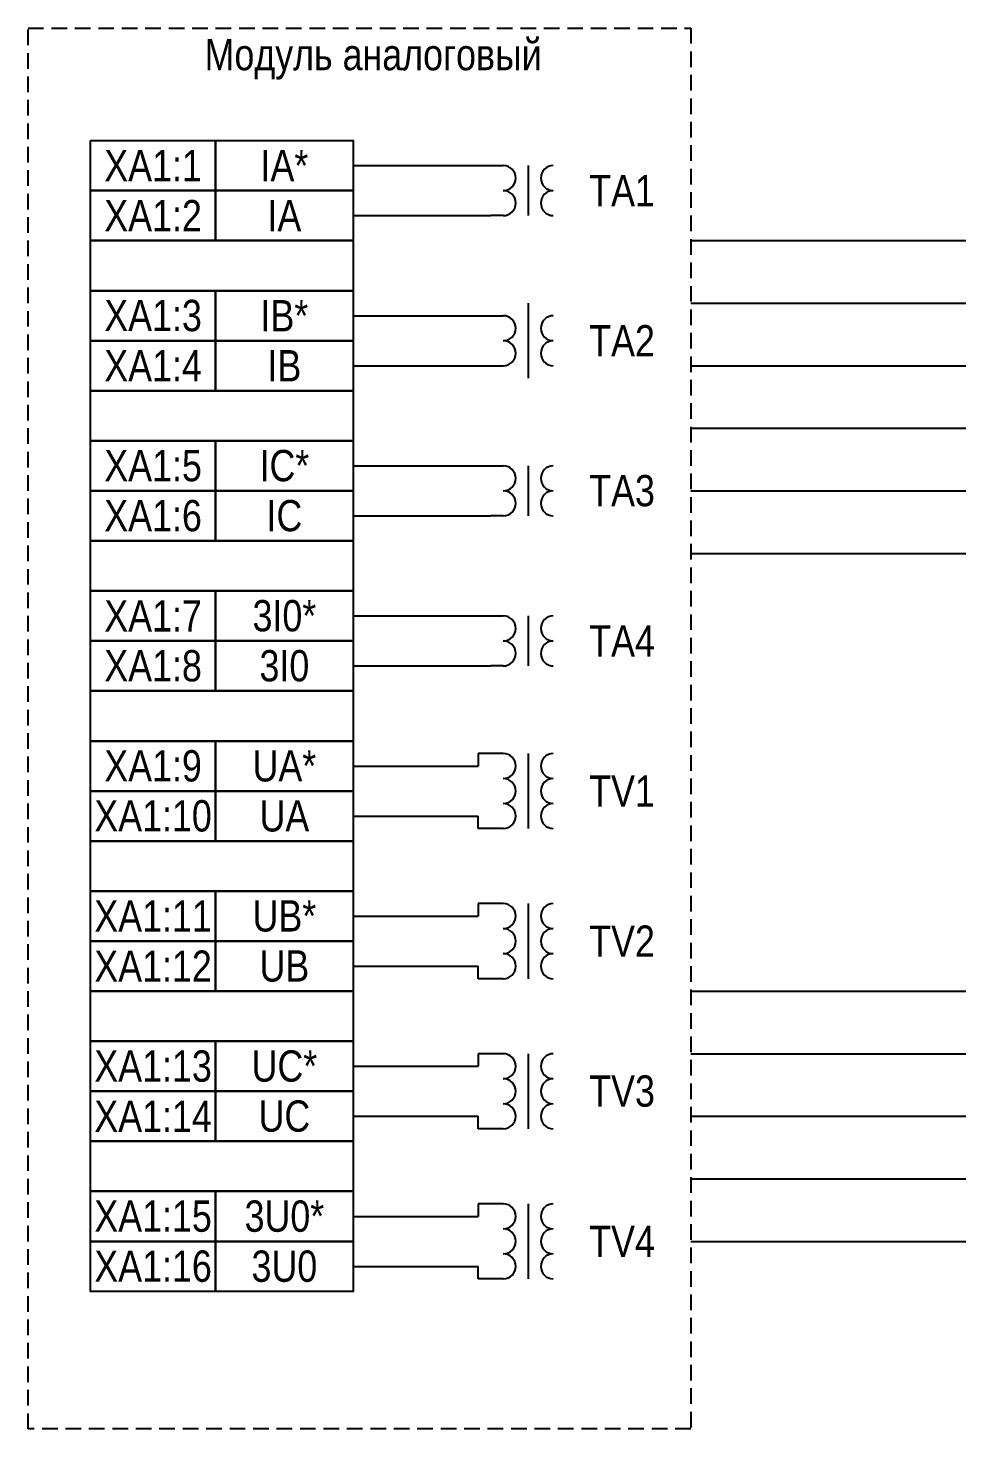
# Model space of a CAD drawing. Header units: millimetres. Extents: x -32357 to 1150, y -489 to 2440.
# Drawn here: x -29681 to -29606, y 672 to 784 of the extents above; entities that cross this region are included whole.
import ezdxf

# ---------------------------------------------------------------- set-up
doc = ezdxf.new("R2010")
doc.units = ezdxf.units.MM
doc.linetypes.add('штриховая2', pattern=[0.375, 0.25, -0.125])
doc.styles.add('2.5_Gost_RD', font='ARIALN.TTF', dxfattribs={"height": 2.5})

msp = doc.modelspace()

# ---------------------------------------------------------------- linework, layer by layer
at = {"ltscale": 100}
for p, q in [((-29655, 773), (-29643, 773)), ((-29641, 773), (-29641, 769)), ((-29655, 769), (-29644, 769)), ((-29655, 769), (-29644, 769)), ((-29643, 769), (-29644, 769)), ((-29628, 767), (-29606, 767)), ((-29641, 762), (-29641, 756)), ((-29628, 762), (-29606, 762)), ((-29655, 761), (-29643, 761)), ((-29655, 757), (-29643, 757)), ((-29628, 757), (-29606, 757)), ((-29628, 752), (-29606, 752)), ((-29655, 749), (-29643, 749)), ((-29641, 749), (-29641, 745)), ((-29628, 747), (-29606, 747)), ((-29655, 745), (-29644, 745)), ((-29655, 745), (-29644, 745)), ((-29643, 745), (-29644, 745)), ((-29628, 742), (-29606, 742)), ((-29655, 737), (-29643, 737)), ((-29641, 737), (-29641, 733)), ((-29655, 733), (-29644, 733)), ((-29655, 733), (-29644, 733)), ((-29643, 733), (-29644, 733)), ((-29643, 726), (-29645, 726)), ((-29645, 726), (-29645, 725)), ((-29641, 726), (-29641, 720)), ((-29655, 725), (-29645, 725)), ((-29655, 721), (-29645, 721)), ((-29645, 720), (-29645, 721)), ((-29643, 720), (-29645, 720)), ((-29643, 714), (-29645, 714)), ((-29645, 714), (-29645, 713)), ((-29641, 714), (-29641, 708)), ((-29655, 713), (-29645, 713)), ((-29655, 709), (-29645, 709)), ((-29645, 708), (-29645, 709)), ((-29643, 708), (-29645, 708)), ((-29628, 707), (-29606, 707)), ((-29643, 702), (-29645, 702)), ((-29645, 702), (-29645, 701)), ((-29641, 702), (-29641, 696)), ((-29628, 702), (-29606, 702)), ((-29655, 701), (-29645, 701)), ((-29655, 697), (-29645, 697)), ((-29645, 696), (-29645, 697)), ((-29628, 697), (-29606, 697)), ((-29643, 696), (-29645, 696)), ((-29628, 692), (-29606, 692)), ((-29643, 690), (-29645, 690)), ((-29645, 690), (-29645, 689)), ((-29641, 690), (-29641, 684)), ((-29655, 689), (-29645, 689)), ((-29628, 687), (-29606, 687)), ((-29655, 685), (-29645, 685)), ((-29645, 684), (-29645, 685)), ((-29643, 684), (-29645, 684))]:
    msp.add_line(p, q, dxfattribs=at)
at = {"color": 7, "linetype": 'штриховая2', "ltscale": 5}
msp.add_lwpolyline([(-29681, 784), (-29628, 784), (-29628, 672), (-29681, 672)], close=True, dxfattribs=at)
at = {"ltscale": 100}
for points in [[(-29676, 775), (-29666, 775), (-29666, 771), (-29676, 771)], [(-29666, 775), (-29655, 775), (-29655, 771), (-29666, 771)], [(-29676, 771), (-29666, 771), (-29666, 767), (-29676, 767)], [(-29666, 771), (-29655, 771), (-29655, 767), (-29666, 767)], [(-29676, 767), (-29655, 767), (-29655, 763), (-29676, 763)], [(-29676, 763), (-29666, 763), (-29666, 759), (-29676, 759)], [(-29666, 763), (-29655, 763), (-29655, 759), (-29666, 759)], [(-29676, 759), (-29666, 759), (-29666, 755), (-29676, 755)], [(-29666, 759), (-29655, 759), (-29655, 755), (-29666, 755)], [(-29676, 755), (-29655, 755), (-29655, 751), (-29676, 751)], [(-29676, 751), (-29666, 751), (-29666, 747), (-29676, 747)], [(-29666, 751), (-29655, 751), (-29655, 747), (-29666, 747)], [(-29676, 747), (-29666, 747), (-29666, 743), (-29676, 743)], [(-29666, 747), (-29655, 747), (-29655, 743), (-29666, 743)], [(-29676, 743), (-29655, 743), (-29655, 739), (-29676, 739)], [(-29676, 739), (-29666, 739), (-29666, 735), (-29676, 735)], [(-29666, 739), (-29655, 739), (-29655, 735), (-29666, 735)], [(-29676, 735), (-29666, 735), (-29666, 731), (-29676, 731)], [(-29666, 735), (-29655, 735), (-29655, 731), (-29666, 731)], [(-29676, 731), (-29655, 731), (-29655, 727), (-29676, 727)], [(-29676, 727), (-29666, 727), (-29666, 723), (-29676, 723)], [(-29666, 727), (-29655, 727), (-29655, 723), (-29666, 723)], [(-29676, 723), (-29666, 723), (-29666, 719), (-29676, 719)], [(-29666, 723), (-29655, 723), (-29655, 719), (-29666, 719)], [(-29676, 719), (-29655, 719), (-29655, 715), (-29676, 715)], [(-29676, 715), (-29666, 715), (-29666, 711), (-29676, 711)], [(-29666, 715), (-29655, 715), (-29655, 711), (-29666, 711)], [(-29676, 711), (-29666, 711), (-29666, 707), (-29676, 707)], [(-29666, 711), (-29655, 711), (-29655, 707), (-29666, 707)], [(-29676, 707), (-29655, 707), (-29655, 703), (-29676, 703)], [(-29676, 703), (-29666, 703), (-29666, 699), (-29676, 699)], [(-29666, 703), (-29655, 703), (-29655, 699), (-29666, 699)], [(-29676, 699), (-29666, 699), (-29666, 695), (-29676, 695)], [(-29666, 699), (-29655, 699), (-29655, 695), (-29666, 695)], [(-29676, 695), (-29655, 695), (-29655, 691), (-29676, 691)], [(-29676, 691), (-29666, 691), (-29666, 687), (-29676, 687)], [(-29666, 691), (-29655, 691), (-29655, 687), (-29666, 687)], [(-29676, 687), (-29666, 687), (-29666, 683), (-29676, 683)], [(-29666, 687), (-29655, 687), (-29655, 683), (-29666, 683)]]:
    msp.add_lwpolyline(points, close=True, dxfattribs=at)
for centre, start, end in [((-29643, 772), 270, 90), ((-29639, 772), 90, 270), ((-29643, 770), 270, 90), ((-29639, 770), 90, 270), ((-29643, 760), 270, 90), ((-29639, 760), 90, 270), ((-29643, 758), 270, 90), ((-29639, 758), 90, 270), ((-29643, 748), 270, 90), ((-29639, 748), 90, 270), ((-29643, 746), 270, 90), ((-29639, 746), 90, 270), ((-29643, 736), 270, 90), ((-29639, 736), 90, 270), ((-29643, 734), 270, 90), ((-29639, 734), 90, 270), ((-29643, 725), 270, 90), ((-29639, 725), 90, 270), ((-29643, 723), 270, 90), ((-29639, 723), 90, 270), ((-29643, 721), 270, 90), ((-29639, 721), 90, 270), ((-29643, 713), 270, 90), ((-29639, 713), 90, 270), ((-29643, 711), 270, 90), ((-29639, 711), 90, 270), ((-29643, 709), 270, 90), ((-29639, 709), 90, 270), ((-29643, 701), 270, 90), ((-29639, 701), 90, 270), ((-29643, 699), 270, 90), ((-29639, 699), 90, 270), ((-29643, 697), 270, 90), ((-29639, 697), 90, 270), ((-29643, 689), 270, 90), ((-29639, 689), 90, 270), ((-29643, 687), 270, 90), ((-29639, 687), 90, 270), ((-29643, 685), 270, 90), ((-29639, 685), 90, 270)]:
    msp.add_arc(centre, 1, start, end, dxfattribs=at)

# ---------------------------------------------------------------- texts
at = {"ltscale": 100, "char_height": 2.5, "attachment_point": 5, "style": '2.5_Gost_RD'}
for s, insert, width in [('\\pi2.19125;{\\C7;Модуль аналоговый}', (-29654.5, 781.5), 53), ('XA1:1', (-29671, 773), 10), ('IA*', (-29660.5, 773), 11), ('ТA1', (-29633.5, 771), 11), ('XA1:2', (-29671, 769), 10), ('IA', (-29660.5, 769), 11), ('XA1:3', (-29671, 761), 10), ('IB*', (-29660.5, 761), 11), ('ТA2', (-29633.5, 759), 11), ('XA1:4', (-29671, 757), 10), ('IB', (-29660.5, 757), 11), ('XA1:5', (-29671, 749), 10), ('IC*', (-29660.5, 749), 11), ('ТA3', (-29633.5, 747), 11), ('XA1:6', (-29671, 745), 10), ('IC', (-29660.5, 745), 11), ('XA1:7', (-29671, 737), 10), ('3I0*', (-29660.5, 737), 11), ('ТA4', (-29633.5, 735), 11), ('XA1:8', (-29671, 733), 10), ('3I0', (-29660.5, 733), 11), ('XA1:9', (-29671, 725), 10), ('UА*', (-29660.5, 725), 11), ('ТV1', (-29633.5, 723), 11), ('XA1:10', (-29671, 721), 10), ('UА', (-29660.5, 721), 11), ('XA1:11', (-29671, 713), 10), ('UB*', (-29660.5, 713), 11), ('ТV2', (-29633.5, 711), 11), ('XA1:12', (-29671, 709), 10), ('UB', (-29660.5, 709), 11), ('XA1:13', (-29671, 701), 10), ('UC*', (-29660.5, 701), 11), ('ТV3', (-29633.5, 699), 11), ('XA1:14', (-29671, 697), 10), ('UC', (-29660.5, 697), 11), ('XA1:15', (-29671, 689), 10), ('3U0*', (-29660.5, 689), 11), ('ТV4', (-29633.5, 687), 11), ('XA1:16', (-29671, 685), 10), ('3U0', (-29660.5, 685), 11)]:
    msp.add_mtext(s, dxfattribs=dict(at, insert=insert, width=width))

doc.saveas('drawing.dxf')
